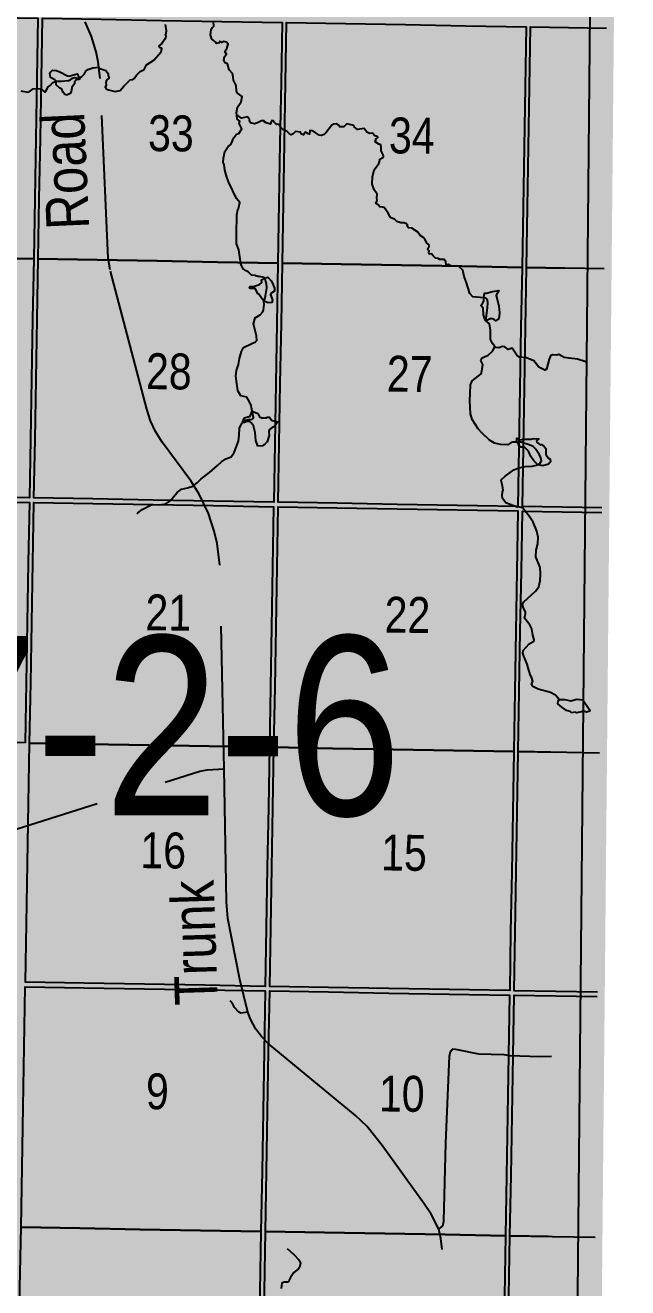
# Model space of a CAD drawing. Extents: x 406396 to 410344, y 6062839 to 6066265.
# Drawn here: x 410134.6 to 410268.8, y 6063626.8 to 6063907.6 of the extents above; entities that cross this region are included whole.
import ezdxf
from ezdxf.enums import TextEntityAlignment as Align

# ---------------------------------------------------------------- set-up
doc = ezdxf.new("R2010")
doc.units = 0
doc.header["$LTSCALE"] = 5
doc.linetypes.add('DASHED2', pattern=[9.525, 6.35, -3.175])
for name, color, linetype in [('33', 20, 'Continuous'), ('Quarters', 8, 'Continuous'), ('RoadSeg', 57, 'DASHED2'), ('T-WATER', 160, 'Continuous')]:
    doc.layers.add(name, color=color, linetype=linetype)
doc.layers.add('ROUTE-MAP-BACKGROUND-H', color=7, linetype='Continuous', true_color=0xf0ebff)
doc.styles.add('120', font='ARIALN.TTF', dxfattribs={"height": 13})
doc.styles.add('80', font='ARIALN.TTF', dxfattribs={"height": 10})

msp = doc.modelspace()

# ---------------------------------------------------------------- hatches: boundary and pattern name
at = {"layer": 'ROUTE-MAP-BACKGROUND-H'}
h = msp.add_hatch(color=256, dxfattribs=at)
h.dxf.hatch_style = 1
h.paths.add_polyline_path([(410258.66, 6063255.58), (410260.58, 6063368.34), (410268.76, 6064233.9), (408843.43, 6064264.01), (408831.79, 6063292.96), (408823.13, 6062965.95), (408855.63, 6062965.09), (408869, 6062964.74), (410253.21, 6062935.45)])

# ---------------------------------------------------------------- linework, layer by layer
at = {"layer": 'Quarters'}
for points in [[(410136.5, 6063855.69), (410123.08, 6063855.92), (410109.65, 6063856.16), (410096.23, 6063856.39), (410083.14, 6063856.62), (410083.39, 6063870), (410083.63, 6063883.39), (410083.88, 6063896.77), (410084.12, 6063910.15), (410097.2, 6063909.92), (410110.62, 6063909.68), (410124.04, 6063909.45), (410137.45, 6063909.21), (410137.22, 6063895.83), (410136.98, 6063882.45), (410136.74, 6063869.07)], [(410190.86, 6063854.74), (410177.44, 6063854.97), (410164.01, 6063855.21), (410150.59, 6063855.44), (410137.5, 6063855.67), (410137.74, 6063869.05), (410137.98, 6063882.43), (410138.22, 6063895.81), (410138.46, 6063909.2), (410151.54, 6063908.97), (410164.96, 6063908.73), (410178.38, 6063908.5), (410191.8, 6063908.26), (410191.56, 6063894.88), (410191.33, 6063881.5), (410191.09, 6063868.12)], [(410245.22, 6063853.79), (410231.8, 6063854.02), (410218.37, 6063854.25), (410204.95, 6063854.49), (410191.86, 6063854.72), (410192.1, 6063868.1), (410192.33, 6063881.48), (410192.57, 6063894.86), (410192.8, 6063908.25), (410205.88, 6063908.02), (410219.3, 6063907.78), (410232.72, 6063907.55), (410246.14, 6063907.31), (410245.91, 6063893.93), (410245.68, 6063880.55), (410245.45, 6063867.17)], [(410136.5, 6063855.69), (410136.26, 6063842.3), (410136.02, 6063828.92), (410135.78, 6063815.54), (410135.55, 6063802.5), (410122.12, 6063802.73), (410108.7, 6063802.97), (410095.27, 6063803.2), (410082.18, 6063803.43), (410082.41, 6063816.48), (410082.66, 6063829.86), (410082.9, 6063843.24), (410083.14, 6063856.62), (410096.23, 6063856.39), (410109.65, 6063856.16), (410123.08, 6063855.92)], [(410190.86, 6063854.74), (410190.63, 6063841.35), (410190.39, 6063827.97), (410190.16, 6063814.59), (410189.93, 6063801.54), (410176.5, 6063801.78), (410163.07, 6063802.01), (410149.65, 6063802.25), (410136.55, 6063802.48), (410136.79, 6063815.52), (410137.02, 6063828.91), (410137.26, 6063842.29), (410137.5, 6063855.67), (410150.59, 6063855.44), (410164.01, 6063855.21), (410177.44, 6063854.97)], [(410245.22, 6063853.79), (410244.99, 6063840.4), (410244.76, 6063827.02), (410244.53, 6063813.64), (410244.31, 6063800.59), (410230.88, 6063800.83), (410217.45, 6063801.06), (410204.03, 6063801.3), (410190.93, 6063801.53), (410191.16, 6063814.57), (410191.4, 6063827.96), (410191.63, 6063841.34), (410191.86, 6063854.72), (410204.95, 6063854.49), (410218.37, 6063854.25), (410231.8, 6063854.02)], [(410134.58, 6063747.97), (410121.15, 6063748.2), (410107.71, 6063748.44), (410094.28, 6063748.67), (410081.18, 6063748.9), (410081.43, 6063762.28), (410081.67, 6063775.66), (410081.91, 6063789.05), (410082.16, 6063802.43), (410095.25, 6063802.2), (410108.68, 6063801.96), (410122.11, 6063801.73), (410135.53, 6063801.49), (410135.29, 6063788.11), (410135.06, 6063774.73), (410134.82, 6063761.35)], [(410188.98, 6063747.02), (410175.55, 6063747.25), (410162.11, 6063747.48), (410148.68, 6063747.72), (410135.58, 6063747.95), (410135.82, 6063761.33), (410136.06, 6063774.71), (410136.3, 6063788.09), (410136.54, 6063801.47), (410149.63, 6063801.24), (410163.06, 6063801.01), (410176.48, 6063800.78), (410189.91, 6063800.54), (410189.68, 6063787.16), (410189.45, 6063773.78), (410189.21, 6063760.4)], [(410243.38, 6063746.07), (410229.95, 6063746.3), (410216.51, 6063746.53), (410203.08, 6063746.77), (410189.98, 6063747), (410190.22, 6063760.38), (410190.45, 6063773.76), (410190.68, 6063787.14), (410190.92, 6063800.52), (410204.01, 6063800.29), (410217.44, 6063800.06), (410230.87, 6063799.83), (410244.29, 6063799.59), (410244.06, 6063786.21), (410243.84, 6063772.83), (410243.61, 6063759.45)], [(410188.98, 6063747.02), (410188.75, 6063733.63), (410188.51, 6063720.25), (410188.28, 6063706.87), (410188.05, 6063693.82), (410174.61, 6063694.06), (410161.18, 6063694.29), (410147.74, 6063694.53), (410134.64, 6063694.76), (410134.87, 6063707.8), (410135.11, 6063721.19), (410135.34, 6063734.57), (410135.58, 6063747.95), (410148.68, 6063747.72), (410162.11, 6063747.48), (410175.55, 6063747.25)], [(410243.38, 6063746.07), (410243.15, 6063732.68), (410242.92, 6063719.3), (410242.69, 6063705.92), (410242.47, 6063692.88), (410229.03, 6063693.11), (410215.59, 6063693.34), (410202.16, 6063693.58), (410189.05, 6063693.81), (410189.28, 6063706.85), (410189.52, 6063720.24), (410189.75, 6063733.62), (410189.98, 6063747), (410203.08, 6063746.77), (410216.51, 6063746.53), (410229.95, 6063746.3)], [(410187.1, 6063639.3), (410173.66, 6063639.53), (410160.22, 6063639.76), (410146.77, 6063640), (410133.67, 6063640.23), (410133.9, 6063653.61), (410134.14, 6063666.99), (410134.38, 6063680.37), (410134.62, 6063693.75), (410147.72, 6063693.52), (410161.16, 6063693.29), (410174.6, 6063693.06), (410188.03, 6063692.82), (410187.8, 6063679.44), (410187.57, 6063666.06), (410187.33, 6063652.68)], [(410241.54, 6063638.35), (410228.1, 6063638.58), (410214.65, 6063638.82), (410201.21, 6063639.05), (410188.1, 6063639.28), (410188.34, 6063652.66), (410188.57, 6063666.04), (410188.8, 6063679.42), (410189.04, 6063692.8), (410202.14, 6063692.57), (410215.58, 6063692.34), (410229.02, 6063692.11), (410242.45, 6063691.87), (410242.22, 6063678.49), (410242, 6063665.11), (410241.77, 6063651.73)], [(410187.1, 6063639.3), (410186.87, 6063625.91), (410186.63, 6063612.53), (410186.4, 6063599.25), (410186.17, 6063585.96), (410172.72, 6063586.19), (410159.28, 6063586.43), (410145.83, 6063586.66), (410132.72, 6063586.89), (410132.95, 6063600.18), (410133.19, 6063613.47), (410133.43, 6063626.85), (410133.67, 6063640.23), (410146.77, 6063640), (410160.22, 6063639.76), (410173.66, 6063639.53)], [(410241.54, 6063638.35), (410241.31, 6063624.97), (410241.08, 6063611.58), (410240.85, 6063598.3), (410240.63, 6063585.01), (410227.18, 6063585.24), (410213.73, 6063585.48), (410200.29, 6063585.71), (410187.17, 6063585.94), (410187.41, 6063599.23), (410187.64, 6063612.52), (410187.87, 6063625.9), (410188.1, 6063639.28), (410201.21, 6063639.05), (410214.65, 6063638.82), (410228.1, 6063638.58)]]:
    msp.add_lwpolyline(points, close=True, dxfattribs=at)
for points in [[(410263.51, 6063853.47), (410246.22, 6063853.77), (410246.45, 6063867.15), (410246.68, 6063880.53), (410246.91, 6063893.91), (410247.14, 6063907.29), (410264.02, 6063907)], [(410263.01, 6063800.27), (410245.31, 6063800.58), (410245.54, 6063813.62), (410245.77, 6063827.01), (410245.99, 6063840.39), (410246.22, 6063853.77), (410254.78, 6063853.62)], [(410262.5, 6063745.73), (410244.38, 6063746.05), (410244.61, 6063759.43), (410244.84, 6063772.81), (410245.07, 6063786.19), (410245.3, 6063799.57), (410263, 6063799.26)], [(410261.99, 6063692.53), (410243.47, 6063692.86), (410243.7, 6063705.9), (410243.92, 6063719.29), (410244.15, 6063732.67), (410244.38, 6063746.05), (410252.94, 6063745.9)], [(410251.1, 6063638.18), (410242.54, 6063638.33), (410242.77, 6063651.71), (410243, 6063665.09), (410243.23, 6063678.47), (410243.46, 6063691.85), (410261.98, 6063691.53)], [(410260.97, 6063584.65), (410241.63, 6063584.99), (410241.86, 6063598.28), (410242.09, 6063611.57), (410242.31, 6063624.95), (410242.54, 6063638.33), (410261.48, 6063638)]]:
    msp.add_lwpolyline(points, dxfattribs=at)
at = {"layer": 'RoadSeg'}
for points in [[(410178.87, 6063742.23), (410177.94, 6063787.52), (410177.37, 6063792.34), (410176.67, 6063795.07), (410175.38, 6063799), (410173.35, 6063803.29), (410171.45, 6063806.32), (410165.06, 6063814.91), (410163.6, 6063817.27), (410162.5, 6063819.63), (410161.67, 6063822.2), (410153.51, 6063853.21), (410153.08, 6063855.84), (410151.28, 6063895.81), (410150.85, 6063899.51), (410150.42, 6063901.7), (410149.35, 6063905.13), (410147.95, 6063908.39)], [(410120.36, 6063724.95), (410173.45, 6063741.66), (410175.11, 6063741.99), (410178.87, 6063742.23)], [(410184.2, 6063688.08), (410182.4, 6063695.33), (410179.7, 6063708.91), (410179.44, 6063712.61), (410178.87, 6063742.23)], [(410184.2, 6063688.08), (410182.6, 6063687.88), (410182.13, 6063688.05), (410181.23, 6063689.14), (410180.7, 6063690.18), (410180.2, 6063690.61)], [(410226.66, 6063639.82), (410224.96, 6063643.12), (410223.43, 6063645.45), (410214.08, 6063658.43), (410210.65, 6063662.72), (410208.16, 6063665.12), (410188.72, 6063681.09), (410187.19, 6063682.65), (410185.96, 6063684.32), (410184.79, 6063686.55), (410184.2, 6063688.08)], [(410226.66, 6063639.82), (410227.56, 6063640.56), (410227.79, 6063641.59), (410228.29, 6063658.93), (410229.09, 6063678.26), (410229.29, 6063679.33), (410229.56, 6063679.73), (410229.99, 6063679.89), (410230.79, 6063679.79), (410235.55, 6063678.79), (410241.17, 6063678.63), (410242.44, 6063678.43), (410249.26, 6063678.23), (410251.78, 6063678.27)], [(410226.06, 6063591.1), (410227.46, 6063635.3), (410227.16, 6063637.76), (410226.66, 6063639.82)]]:
    msp.add_lwpolyline(points, dxfattribs=at)
at = {"layer": 'ROUTE-MAP-BACKGROUND-H'}
msp.add_lwpolyline([(410263.4, 6064234.01), (410254.03, 6063255.68)], dxfattribs=at)
at = {"layer": 'T-WATER'}
for points in [[(410181.7, 6063887.74), (410181.64, 6063888.13), (410181.86, 6063889.44), (410182.67, 6063890.63), (410182.88, 6063891.8), (410181.87, 6063892.55), (410181.64, 6063892.97), (410181.57, 6063894.25), (410180.95, 6063895.46), (410180.85, 6063896.7), (410180.78, 6063896.88), (410180.05, 6063897.7), (410179.65, 6063899.07), (410179.14, 6063899.28), (410178.81, 6063899.91), (410178.98, 6063900.66), (410179.41, 6063901.21), (410179.05, 6063901.81), (410179.47, 6063902.47), (410179.81, 6063903.41), (410179.45, 6063903.88), (410178.86, 6063904), (410178.4, 6063903.8), (410177.91, 6063904.11), (410177.8, 6063903.75), (410177.19, 6063903.62), (410177.12, 6063903.81), (410176.12, 6063904.52), (410175.88, 6063905.48), (410176.04, 6063906.62), (410176.28, 6063907.16), (410176.6, 6063907.41), (410176.56, 6063908.46)], [(410147.18, 6063896.24), (410147.44, 6063896.5), (410147.8, 6063896.84), (410148.08, 6063897.45), (410148.56, 6063897.82), (410149.66, 6063898.17), (410150.91, 6063898.34), (410151.22, 6063898.05), (410152.54, 6063897.61), (410153.09, 6063896.94), (410153.09, 6063896.42), (410153.27, 6063895.94), (410152.73, 6063895.43), (410152.54, 6063894.9), (410152.62, 6063894.23), (410152.43, 6063893.89), (410152.88, 6063893.38), (410154.6, 6063892.92), (410155.72, 6063893.1), (410156.56, 6063894.06), (410157.95, 6063895.48), (410158.57, 6063895.58), (410158.87, 6063895.81), (410159.39, 6063896.54), (410160.18, 6063897.38), (410161.07, 6063897.84), (410161.61, 6063898.82), (410163.21, 6063899.86), (410164.89, 6063901.75), (410164.99, 6063902.47), (410164.5, 6063902.7), (410164.45, 6063903.1), (410165.1, 6063903.6), (410165.22, 6063903.94), (410165.71, 6063904.6), (410165.84, 6063904.64), (410166.01, 6063905.2), (410165.86, 6063905.7), (410165.98, 6063905.82), (410166.05, 6063906.4), (410165.81, 6063907.82)], [(410133.61, 6063893.05), (410135.17, 6063892.73), (410135.46, 6063892.8), (410136.37, 6063893.49), (410137.99, 6063893.56), (410138.93, 6063892.84), (410139.11, 6063892.85), (410139.7, 6063893.97), (410140.15, 6063894.28), (410140.74, 6063894.9), (410141.51, 6063895.22)], [(410141.51, 6063895.22), (410142.76, 6063895.22), (410144.07, 6063895.36), (410144.34, 6063895.39), (410144.6, 6063895.47), (410144.71, 6063895.5), (410145.15, 6063895.84), (410145.67, 6063896), (410146.29, 6063895.88), (410146.77, 6063895.94)], [(410146.77, 6063895.94), (410147.11, 6063896.18), (410147.18, 6063896.24)], [(410187.95, 6063851.35), (410187.81, 6063851.51), (410186.69, 6063851.78), (410186.43, 6063851.74), (410185.75, 6063852.01), (410184.96, 6063852.05), (410184.25, 6063852.82), (410183.78, 6063853.01), (410183.15, 6063853.49), (410182.75, 6063854.21), (410182.6, 6063854.65), (410182.19, 6063857.7), (410181.67, 6063859), (410181.63, 6063861.15), (410181.73, 6063865.5), (410181.96, 6063866.63), (410182.1, 6063866.88), (410182.41, 6063868.19), (410181.67, 6063869.14), (410179.97, 6063872.64), (410179.49, 6063873.85), (410179.03, 6063875.42), (410178.88, 6063876.68), (410178.7, 6063877.08), (410178.75, 6063878.09), (410179.06, 6063879.55), (410179.81, 6063880.64), (410180.37, 6063881.13), (410180.63, 6063881.59), (410180.99, 6063882.53), (410181.61, 6063883.4), (410182.17, 6063883.57), (410182.86, 6063884.63), (410182.26, 6063885.8), (410182.37, 6063886.31), (410181.76, 6063886.79), (410181.7, 6063887.74)], [(410236.73, 6063847.04), (410234.27, 6063847.22), (410233.58, 6063847.95), (410232.77, 6063850.54), (410232.33, 6063851.74), (410232.03, 6063853.19), (410231.09, 6063854.08), (410229.4, 6063854.15), (410228.88, 6063854.43), (410228.33, 6063854.32), (410228.24, 6063854.99), (410227.91, 6063855.56), (410226.94, 6063855.56), (410226.53, 6063855.77), (410225.95, 6063855.8), (410225.41, 6063856.32), (410225.06, 6063856.83), (410224.61, 6063856.75), (410224.44, 6063857.11), (410224.58, 6063857.47), (410224.35, 6063857.66), (410224.23, 6063857.86), (410224.29, 6063858.15), (410224.53, 6063858.45), (410224.47, 6063858.84), (410224, 6063859.17), (410223.57, 6063860.15), (410223.36, 6063860.38), (410222.51, 6063860.87), (410221.96, 6063861.7), (410220.68, 6063862.47), (410219.93, 6063862.6), (410219.66, 6063862.97), (410219.7, 6063863.3), (410219.5, 6063863.48), (410219.01, 6063863.66), (410218.27, 6063863.69), (410217.36, 6063864.01), (410216.92, 6063864.43), (410215.96, 6063864.89), (410215.4, 6063865.87), (410214.49, 6063867.07), (410214.18, 6063867.21), (410213.57, 6063867.24), (410213.19, 6063867.68), (410212.7, 6063868.02), (410213, 6063868.65), (410212.88, 6063869.27), (410212.94, 6063870.07), (410212.31, 6063871.01), (410211.84, 6063872.26), (410211.96, 6063873.96), (410212.27, 6063875.48), (410213.36, 6063876.86), (410213.59, 6063877.56), (410213.58, 6063877.85), (410214.2, 6063878.26), (410214.36, 6063878.47), (410214.33, 6063878.81), (410213.86, 6063879.69), (410213.88, 6063880.34), (410213.77, 6063881.04), (410213.33, 6063881.19), (410212.55, 6063881.72), (410212.74, 6063882.41), (410213.08, 6063882.68), (410212.97, 6063882.92), (410212.48, 6063883.02), (410211.9, 6063883.63), (410211.27, 6063883.58), (410210.69, 6063883.87), (410210.04, 6063884.7), (410208.59, 6063884.47), (410207.88, 6063885.02), (410207.77, 6063885.33), (410206.24, 6063885.68), (410205.55, 6063885.02), (410204.67, 6063885.02), (410204.47, 6063885.31), (410203.87, 6063885.72), (410203.3, 6063885.62), (410202.9, 6063885.4), (410201.62, 6063883.77), (410201.17, 6063883.34), (410200.55, 6063883.1), (410200.02, 6063883.2), (410199.17, 6063883.81), (410198.49, 6063884.17), (410197.99, 6063884.22), (410197.9, 6063883.42), (410197.57, 6063883.52), (410197.15, 6063883.83), (410196.77, 6063883.75), (410196.58, 6063883.27), (410196.09, 6063883.44), (410195.86, 6063883.88), (410194.76, 6063884.01), (410194.28, 6063883.52), (410193.83, 6063883.3), (410193.36, 6063883.6), (410192.84, 6063884.08), (410192.1, 6063884.35), (410191.6, 6063884.79), (410191.19, 6063885.46), (410190.73, 6063885.61), (410190.54, 6063885.57), (410190.07, 6063886.07), (410189.91, 6063886.38), (410189.55, 6063886.48), (410189.28, 6063886.04), (410189.18, 6063885.66), (410188.25, 6063885.97), (410187.91, 6063886.18), (410187.79, 6063886.39), (410187.24, 6063886.37), (410186.35, 6063885.93), (410185.69, 6063885.73), (410184.75, 6063885.93), (410184.6, 6063886.15), (410184.55, 6063886.69), (410184.12, 6063887.29), (410182.79, 6063886.99), (410181.7, 6063887.74)], [(410187.76, 6063846.26), (410187.87, 6063846.52), (410188.1, 6063847.46), (410188.38, 6063849.26), (410188.33, 6063850.22), (410187.95, 6063851.35)], [(410237.13, 6063841.9), (410237.51, 6063844.75), (410237.61, 6063845.93), (410237.5, 6063846.48), (410237.16, 6063846.94), (410236.73, 6063847.04)], [(410185.17, 6063821.79), (410184.95, 6063822.57), (410184.89, 6063823.04), (410184.56, 6063823.89), (410183.95, 6063824.89), (410182.59, 6063825.19), (410181.95, 6063826.28), (410181.48, 6063829.6), (410181.66, 6063830.81), (410182.12, 6063832.15), (410182.32, 6063833.48), (410182.75, 6063835.09), (410183.24, 6063835.93), (410183.47, 6063836.11), (410185.91, 6063837.19), (410186.17, 6063837.53), (410186.1, 6063838.52), (410185.41, 6063841.23), (410185.79, 6063842.54), (410186.9, 6063843.25), (410187.48, 6063843.92), (410187.63, 6063844.3), (410187.79, 6063845.55), (410187.76, 6063846.26)], [(410239.16, 6063836.21), (410238.64, 6063836.87), (410238.23, 6063837.75), (410238.17, 6063839.8), (410237.97, 6063841.23), (410237.13, 6063841.9)], [(410236.06, 6063833.04), (410236.38, 6063833.65), (410237.7, 6063834.25), (410238.72, 6063835.22), (410239.16, 6063836.21)], [(410259.56, 6063832.7), (410258.99, 6063832.93), (410257.59, 6063833.39), (410255.7, 6063833.55), (410254.59, 6063833.76), (410253.45, 6063834.37), (410252.96, 6063834.23), (410252.02, 6063834.32), (410251.54, 6063834.09), (410251.26, 6063833.34), (410250.7, 6063831.17), (410250.28, 6063830.89), (410248.98, 6063831.56), (410247.84, 6063833.02), (410246.19, 6063833.66), (410244.63, 6063833.82), (410244.09, 6063834.26), (410243.03, 6063835.78), (410242.12, 6063835.49), (410241.36, 6063836.13), (410240.83, 6063836.16), (410240.16, 6063835.89), (410239.49, 6063835.99), (410239.16, 6063836.21)], [(410248.71, 6063809.84), (410249.2, 6063810.18), (410249.56, 6063810.72), (410249.38, 6063811.43), (410249.08, 6063812.06), (410248.52, 6063812.99), (410248.11, 6063813.49), (410247.68, 6063813.9), (410246.82, 6063814.31), (410244.92, 6063814.89), (410244.78, 6063814.93), (410244.3, 6063815.01), (410244.01, 6063814.91), (410243.13, 6063814.92), (410242.81, 6063814.85), (410242.05, 6063814.32), (410240.42, 6063814.36), (410239.06, 6063814.7), (410237.99, 6063815.36), (410236.24, 6063816.98), (410235.45, 6063817.87), (410234.12, 6063819.91), (410233.71, 6063821.16), (410233.61, 6063824.19), (410233.65, 6063825.73), (410233.77, 6063827.68), (410234.15, 6063828.55), (410236.09, 6063830.07), (410236.17, 6063830.21), (410236.5, 6063832.17), (410236.06, 6063833.04)], [(410182.97, 6063819.29), (410183.72, 6063819.82), (410184.29, 6063819.94), (410184.76, 6063819.91), (410185.15, 6063819.98), (410185.37, 6063820.16), (410185.41, 6063820.41), (410185.17, 6063821.79)], [(410182.26, 6063816.48), (410182.33, 6063818.03), (410182.75, 6063818.96), (410182.97, 6063819.29)], [(410159.53, 6063798.95), (410159.71, 6063799.19), (410160.64, 6063799.93), (410162.81, 6063801.03), (410164.48, 6063800.96), (410165.9, 6063801.19), (410166.86, 6063801.87), (410168.42, 6063803.7), (410169.38, 6063804.42), (410170.71, 6063804.7), (410171.89, 6063805.13), (410172.91, 6063805.85), (410173.78, 6063806.72), (410175.63, 6063808.18), (410177.45, 6063809.72), (410178.29, 6063810.54), (410179.29, 6063811.19), (410180.43, 6063811.66), (410181.14, 6063812.62), (410182.06, 6063815.11), (410182.26, 6063816.48)], [(410253.51, 6063757.65), (410252.66, 6063758.61), (410251.55, 6063759.2), (410248.84, 6063759.91), (410247.61, 6063760.53), (410247.36, 6063761.13), (410247.64, 6063761.68), (410247.33, 6063762.63), (410247.13, 6063762.99), (410246.7, 6063764.18), (410246.35, 6063765.49), (410245.6, 6063767.25), (410245.4, 6063767.95), (410245.44, 6063768.56), (410246.82, 6063769.99), (410247.85, 6063770.62), (410247.94, 6063770.9), (410247.65, 6063771.96), (410247.42, 6063773.39), (410246.95, 6063774.22), (410245.76, 6063775.77), (410245.96, 6063776.67), (410245.99, 6063777.18), (410245.56, 6063777.93), (410245.34, 6063778.76), (410245.53, 6063779.26), (410248.22, 6063781.71), (410248.93, 6063782.7), (410249.26, 6063784.01), (410249.36, 6063785.59), (410249.25, 6063787.03), (410248.31, 6063789.37), (410248.39, 6063790.84), (410248.74, 6063792.28), (410248.83, 6063793.76), (410248.49, 6063795.09), (410247.72, 6063797.07), (410246.84, 6063798.42), (410245.32, 6063800.29), (410244.36, 6063800.49), (410244.14, 6063800.45), (410241.59, 6063801.38), (410240.85, 6063802.35), (410240.79, 6063803.01), (410240.86, 6063803.86), (410240.99, 6063804.19), (410240.85, 6063805.18), (410240.55, 6063806.39), (410240.59, 6063806.51), (410241.46, 6063807.34), (410243.39, 6063808.76), (410244.54, 6063809.17), (410245.9, 6063809.48), (410247.47, 6063809.52), (410248.71, 6063809.84)], [(410192.95, 6063635.48), (410194.44, 6063634.15), (410195.51, 6063632.97), (410195.92, 6063632.23), (410195.69, 6063631.29), (410195.42, 6063630.97), (410194.43, 6063630.17), (410193.7, 6063629.08), (410193.19, 6063628.17), (410192.99, 6063628), (410192.23, 6063627.98), (410191.71, 6063627.81), (410191.59, 6063626.62)]]:
    msp.add_lwpolyline(points, dxfattribs=at)
for points in [[(410143.83, 6063892.08), (410143.38, 6063892.28), (410143, 6063892.81), (410142.78, 6063893.4), (410142.32, 6063893.64), (410141.47, 6063894.41), (410141.51, 6063895.22), (410141.17, 6063895.5), (410140.26, 6063896.04), (410140.05, 6063896.88), (410140.2, 6063897.22), (410140.68, 6063897.62), (410141.5, 6063897.59), (410142.34, 6063897.27), (410144.01, 6063896.42), (410144.09, 6063896.4), (410144.36, 6063896.34), (410144.62, 6063896.41), (410146.17, 6063896.81), (410146.46, 6063896.27), (410146.77, 6063895.94), (410146.63, 6063895.57), (410146, 6063895.56), (410145.59, 6063895.02), (410145.55, 6063894.65), (410145.01, 6063893.78), (410144.84, 6063892.84), (410144.58, 6063892.43), (410144.55, 6063892.42), (410144.32, 6063892.31), (410144.02, 6063892.17), (410143.83, 6063892.08)], [(410188.69, 6063845.88), (410187.76, 6063846.26), (410186.52, 6063847.9), (410186.39, 6063847.93), (410185.91, 6063848.99), (410185.77, 6063849.08), (410184.72, 6063849.05), (410184.52, 6063849.14), (410184.68, 6063849.56), (410185.44, 6063849.55), (410186.75, 6063849.94), (410187.28, 6063850.38), (410187.18, 6063851.04), (410187.95, 6063851.35), (410188.59, 6063851.61), (410189.41, 6063850.72), (410189.84, 6063849.87), (410190.09, 6063849.06), (410190.13, 6063848.47), (410189.37, 6063848.03), (410189.19, 6063847.69), (410189.53, 6063846.95), (410189.67, 6063846.44), (410189.51, 6063845.95), (410188.69, 6063845.88)], [(410237.13, 6063841.9), (410236.93, 6063842.23), (410236.64, 6063843.23), (410236.6, 6063844.73), (410236.05, 6063845.32), (410236.43, 6063845.67), (410236.74, 6063846.32), (410236.73, 6063847.04), (410236.9, 6063848.04), (410237.32, 6063848.06), (410238.68, 6063848.39), (410240.09, 6063848.63), (410239.47, 6063847.63), (410240.05, 6063845.12), (410240.22, 6063843.7), (410240.14, 6063842.78), (410239.94, 6063842.19), (410239.36, 6063841.88), (410238.98, 6063842.19), (410238.38, 6063842.44), (410237.13, 6063841.9)], [(410186.39, 6063814), (410185.96, 6063815.3), (410185.8, 6063817.03), (410185.45, 6063818.5), (410185.01, 6063819.09), (410184.58, 6063819.48), (410183.77, 6063819.51), (410183.42, 6063819.3), (410182.97, 6063819.29), (410183.41, 6063820.33), (410184.68, 6063820.68), (410185.17, 6063821.79), (410186.43, 6063821.24), (410186.75, 6063820.55), (410187.26, 6063820.34), (410188.33, 6063820.3), (410188.57, 6063820.46), (410189.02, 6063820.43), (410189.46, 6063819.8), (410190.21, 6063819.58), (410190.85, 6063819.39), (410190.19, 6063818.5), (410190.08, 6063818.35), (410189.6, 6063818.14), (410189.02, 6063817.68), (410188.84, 6063817.28), (410188.93, 6063816.36), (410188.45, 6063814.98), (410188, 6063814.49), (410187.42, 6063814.08), (410186.39, 6063814)], [(410249.88, 6063809.66), (410248.71, 6063809.84), (410247.87, 6063810.76), (410247.16, 6063811.73), (410246.67, 6063812.89), (410245.83, 6063813.73), (410245.51, 6063813.76), (410244.93, 6063813.81), (410244.58, 6063814.03), (410244.51, 6063814.22), (410244.28, 6063814.84), (410244.01, 6063814.91), (410244.09, 6063815.77), (410244.53, 6063815.55), (410244.77, 6063815.42), (410245.54, 6063815.56), (410245.68, 6063815.58), (410247.29, 6063815.56), (410247.78, 6063815.7), (410248.93, 6063815.64), (410248.43, 6063815.17), (410248.53, 6063814.89), (410249.31, 6063814.24), (410249.53, 6063814.34), (410250.17, 6063813.94), (410250.5, 6063813.52), (410250.54, 6063812.29), (410250.61, 6063811.99), (410251.11, 6063811.33), (410251.49, 6063811.13), (410251.58, 6063810.52), (410251.09, 6063809.99), (410249.88, 6063809.66)], [(410256.25, 6063754.71), (410255.92, 6063755), (410255.11, 6063755.18), (410254.06, 6063755.91), (410253.19, 6063756.7), (410253.23, 6063757.25), (410253.51, 6063757.65), (410254.67, 6063757.64), (410256.06, 6063757.36), (410257.41, 6063757.69), (410258.79, 6063757.57), (410260.14, 6063755.51), (410260.34, 6063755.02), (410259.56, 6063754.83), (410258.7, 6063755.14), (410258.43, 6063754.91), (410257.32, 6063754.69), (410257.16, 6063754.86), (410256.25, 6063754.71)]]:
    msp.add_lwpolyline(points, close=True, dxfattribs=at)

# ---------------------------------------------------------------- texts
at = {"layer": '33', "style": '80'}
for s, rotation, p in [('Road', 92.5746, (410143.35, 6063875.2)), ('Trunk', 91.8597, (410172.08, 6063703.54))]:
    msp.add_text(s, height=9.496, rotation=rotation, dxfattribs=at).set_placement(p, align=Align.MIDDLE)
at = {"layer": 'RoadSeg', "style": '120'}
for s, height, rotation, p in [('33', 7.978, 359.4504, (410161.94, 6063879.67)), ('34', 7.978, 359.4504, (410215.57, 6063879.16)), ('28', 7.978, 359.4504, (410161.46, 6063826.71)), ('27', 7.978, 359.4504, (410215.09, 6063826.15)), ('21', 7.978, 359.4504, (410161.34, 6063773.05)), ('22', 7.978, 359.4504, (410214.59, 6063772.53)), ('67-2-6', 39.889, 359.9576, (410086.24, 6063731.95)), ('16', 7.978, 359.4504, (410160.22, 6063720.13)), ('15', 7.978, 359.4504, (410213.82, 6063719.62)), ('9', 7.98, 359.4504, (410161.46, 6063666.5)), ('10', 7.978, 359.4504, (410213.33, 6063666))]:
    msp.add_text(s, height=height, rotation=rotation, dxfattribs=at).set_placement(p)

doc.saveas('drawing.dxf')
